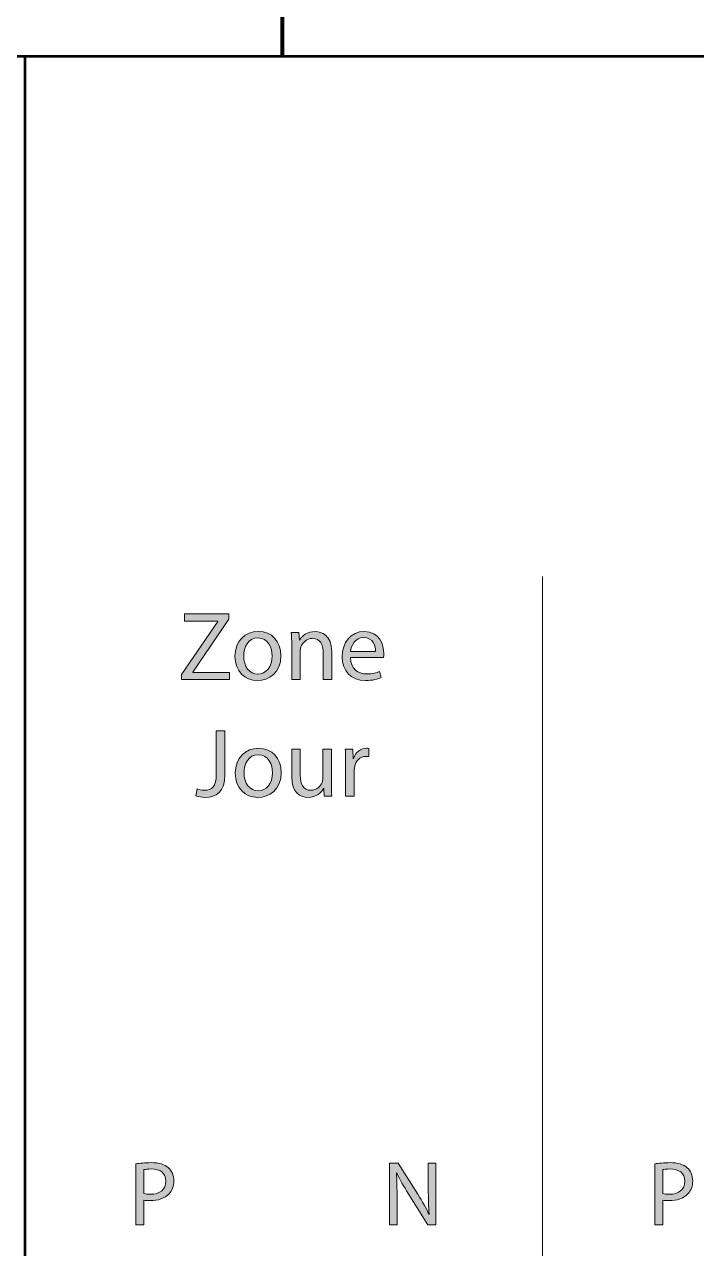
# Model space of a CAD drawing. Header units: inches. Extents: x 1 to 361, y -269 to -1.
# Drawn here: x 212.03 to 232.75, y -233.73 to -196.02 of the extents above; entities that cross this region are included whole.
import ezdxf

# ---------------------------------------------------------------- set-up
doc = ezdxf.new("R2010")
doc.units = ezdxf.units.IN
doc.header["$MEASUREMENT"] = 0
doc.layers.add('Layer 1', color=7, linetype='Continuous')

# ---------------------------------------------------------------- blocks, each defined once
blk = doc.blocks.new('block 53')
at = {"layer": 'Layer 1'}
h = blk.add_hatch(color=7, dxfattribs=at)
h.dxf.hatch_style = 2
h.paths.add_polyline_path([(216.873, -216.046), (217.991, -214.406), (217.991, -214.397), (216.969, -214.397), (216.969, -214.178), (218.333, -214.178), (218.333, -214.337), (217.217, -215.971), (217.217, -215.98), (218.348, -215.98), (218.348, -216.199), (216.873, -216.199)])
h = blk.add_hatch(color=7, dxfattribs=at)
h.dxf.hatch_style = 2
edge = h.paths.add_edge_path()
edge.add_spline(control_points=[(219.937, -215.461), (219.937, -215.998), (219.562, -216.232), (219.215, -216.232), (218.825, -216.232), (218.519, -215.944), (218.519, -215.486), (218.519, -215.003), (218.84, -214.718), (219.238, -214.718), (219.655, -214.718), (219.937, -215.02), (219.937, -215.461)], knot_values=[0, 0, 0, 0, 1, 1, 1, 2, 2, 2, 3, 3, 3, 4, 4, 4, 4], degree=3, periodic=1)
edge = h.paths.add_edge_path()
edge.add_spline(control_points=[(218.789, -215.477), (218.789, -215.794), (218.969, -216.034), (219.227, -216.034), (219.478, -216.034), (219.668, -215.798), (219.668, -215.47), (219.668, -215.224), (219.544, -214.916), (219.233, -214.916), (218.923, -214.916), (218.789, -215.204), (218.789, -215.477)], knot_values=[0, 0, 0, 0, 1, 1, 1, 2, 2, 2, 3, 3, 3, 4, 4, 4, 4], degree=3, periodic=1)
h = blk.add_hatch(color=7, dxfattribs=at)
h.dxf.hatch_style = 2
edge = h.paths.add_edge_path()
edge.add_spline(control_points=[(220.27, -215.141), (220.27, -214.988), (220.267, -214.868), (220.258, -214.748), (220.258, -214.748), (220.492, -214.748), (220.492, -214.748), (220.492, -214.748), (220.507, -214.988), (220.507, -214.988), (220.507, -214.988), (220.513, -214.988), (220.513, -214.988), (220.585, -214.853), (220.753, -214.718), (220.993, -214.718), (221.194, -214.718), (221.505, -214.838), (221.505, -215.335), (221.505, -215.335), (221.505, -216.199), (221.505, -216.199), (221.505, -216.199), (221.241, -216.199), (221.241, -216.199), (221.241, -216.199), (221.241, -215.363), (221.241, -215.363), (221.241, -215.129), (221.154, -214.934), (220.906, -214.934), (220.735, -214.934), (220.6, -215.057), (220.552, -215.204), (220.54, -215.237), (220.534, -215.282), (220.534, -215.326), (220.534, -215.326), (220.534, -216.199), (220.534, -216.199), (220.534, -216.199), (220.27, -216.199), (220.27, -216.199), (220.27, -216.199), (220.27, -215.141), (220.27, -215.141)], knot_values=[0, 0, 0, 0, 1, 1, 1, 2, 2, 2, 3, 3, 3, 4, 4, 4, 5, 5, 5, 6, 6, 6, 7, 7, 7, 8, 8, 8, 9, 9, 9, 10, 10, 10, 11, 11, 11, 12, 12, 12, 13, 13, 13, 14, 14, 14, 15, 15, 15, 15], degree=3, periodic=1)
h = blk.add_hatch(color=7, dxfattribs=at)
h.dxf.hatch_style = 2
edge = h.paths.add_edge_path()
edge.add_spline(control_points=[(222.081, -215.521), (222.087, -215.878), (222.312, -216.025), (222.579, -216.025), (222.768, -216.025), (222.885, -215.992), (222.98, -215.95), (222.98, -215.95), (223.029, -216.139), (223.029, -216.139), (222.936, -216.181), (222.774, -216.232), (222.543, -216.232), (222.096, -216.232), (221.829, -215.935), (221.829, -215.497), (221.829, -215.06), (222.087, -214.718), (222.51, -214.718), (222.987, -214.718), (223.11, -215.131), (223.11, -215.399), (223.11, -215.452), (223.106, -215.492), (223.101, -215.521), (223.101, -215.521), (222.081, -215.521), (222.081, -215.521)], knot_values=[0, 0, 0, 0, 1, 1, 1, 2, 2, 2, 3, 3, 3, 4, 4, 4, 5, 5, 5, 6, 6, 6, 7, 7, 7, 8, 8, 8, 9, 9, 9, 9], degree=3, periodic=1)
edge = h.paths.add_edge_path()
edge.add_spline(control_points=[(222.855, -215.333), (222.858, -215.168), (222.786, -214.907), (222.489, -214.907), (222.219, -214.907), (222.105, -215.15), (222.084, -215.333), (222.084, -215.333), (222.855, -215.333), (222.855, -215.333)], knot_values=[0, 0, 0, 0, 1, 1, 1, 2, 2, 2, 3, 3, 3, 3], degree=3, periodic=1)
h = blk.add_hatch(color=7, dxfattribs=at)
h.dxf.hatch_style = 2
edge = h.paths.add_edge_path()
edge.add_spline(control_points=[(217.945, -217.777), (217.945, -217.777), (218.209, -217.777), (218.209, -217.777), (218.209, -217.777), (218.209, -219.129), (218.209, -219.129), (218.209, -219.666), (217.945, -219.831), (217.597, -219.831), (217.498, -219.831), (217.381, -219.81), (217.318, -219.782), (217.318, -219.782), (217.354, -219.569), (217.354, -219.569), (217.408, -219.591), (217.486, -219.609), (217.576, -219.609), (217.81, -219.609), (217.945, -219.504), (217.945, -219.108), (217.945, -219.108), (217.945, -217.777), (217.945, -217.777)], knot_values=[0, 0, 0, 0, 1, 1, 1, 2, 2, 2, 3, 3, 3, 4, 4, 4, 5, 5, 5, 6, 6, 6, 7, 7, 7, 8, 8, 8, 8], degree=3, periodic=1)
h = blk.add_hatch(color=7, dxfattribs=at)
h.dxf.hatch_style = 2
edge = h.paths.add_edge_path()
edge.add_spline(control_points=[(219.948, -219.06), (219.948, -219.597), (219.573, -219.831), (219.225, -219.831), (218.835, -219.831), (218.529, -219.542), (218.529, -219.084), (218.529, -218.601), (218.85, -218.316), (219.249, -218.316), (219.666, -218.316), (219.948, -218.619), (219.948, -219.06)], knot_values=[0, 0, 0, 0, 1, 1, 1, 2, 2, 2, 3, 3, 3, 4, 4, 4, 4], degree=3, periodic=1)
edge = h.paths.add_edge_path()
edge.add_spline(control_points=[(218.799, -219.075), (218.799, -219.393), (218.979, -219.633), (219.237, -219.633), (219.489, -219.633), (219.678, -219.396), (219.678, -219.069), (219.678, -218.823), (219.555, -218.514), (219.243, -218.514), (218.934, -218.514), (218.799, -218.802), (218.799, -219.075)], knot_values=[0, 0, 0, 0, 1, 1, 1, 2, 2, 2, 3, 3, 3, 4, 4, 4, 4], degree=3, periodic=1)
h = blk.add_hatch(color=7, dxfattribs=at)
h.dxf.hatch_style = 2
edge = h.paths.add_edge_path()
edge.add_spline(control_points=[(221.495, -219.398), (221.495, -219.551), (221.498, -219.684), (221.507, -219.797), (221.507, -219.797), (221.273, -219.797), (221.273, -219.797), (221.273, -219.797), (221.259, -219.56), (221.259, -219.56), (221.259, -219.56), (221.252, -219.56), (221.252, -219.56), (221.186, -219.678), (221.03, -219.831), (220.773, -219.831), (220.545, -219.831), (220.272, -219.702), (220.272, -219.195), (220.272, -219.195), (220.272, -218.346), (220.272, -218.346), (220.272, -218.346), (220.536, -218.346), (220.536, -218.346), (220.536, -218.346), (220.536, -219.147), (220.536, -219.147), (220.536, -219.423), (220.623, -219.611), (220.86, -219.611), (221.037, -219.611), (221.159, -219.489), (221.208, -219.369), (221.222, -219.333), (221.231, -219.285), (221.231, -219.234), (221.231, -219.234), (221.231, -218.346), (221.231, -218.346), (221.231, -218.346), (221.495, -218.346), (221.495, -218.346), (221.495, -218.346), (221.495, -219.398), (221.495, -219.398)], knot_values=[0, 0, 0, 0, 1, 1, 1, 2, 2, 2, 3, 3, 3, 4, 4, 4, 5, 5, 5, 6, 6, 6, 7, 7, 7, 8, 8, 8, 9, 9, 9, 10, 10, 10, 11, 11, 11, 12, 12, 12, 13, 13, 13, 14, 14, 14, 15, 15, 15, 15], degree=3, periodic=1)
h = blk.add_hatch(color=7, dxfattribs=at)
h.dxf.hatch_style = 2
edge = h.paths.add_edge_path()
edge.add_spline(control_points=[(221.933, -218.799), (221.933, -218.628), (221.93, -218.481), (221.921, -218.346), (221.921, -218.346), (222.152, -218.346), (222.152, -218.346), (222.152, -218.346), (222.164, -218.634), (222.164, -218.634), (222.164, -218.634), (222.173, -218.634), (222.173, -218.634), (222.239, -218.439), (222.401, -218.316), (222.578, -218.316), (222.605, -218.316), (222.626, -218.319), (222.65, -218.322), (222.65, -218.322), (222.65, -218.571), (222.65, -218.571), (222.623, -218.565), (222.596, -218.565), (222.56, -218.565), (222.374, -218.565), (222.242, -218.703), (222.206, -218.901), (222.2, -218.937), (222.197, -218.982), (222.197, -219.024), (222.197, -219.024), (222.197, -219.797), (222.197, -219.797), (222.197, -219.797), (221.933, -219.797), (221.933, -219.797), (221.933, -219.797), (221.933, -218.799), (221.933, -218.799)], knot_values=[0, 0, 0, 0, 1, 1, 1, 2, 2, 2, 3, 3, 3, 4, 4, 4, 5, 5, 5, 6, 6, 6, 7, 7, 7, 8, 8, 8, 9, 9, 9, 10, 10, 10, 11, 11, 11, 12, 12, 12, 13, 13, 13, 13], degree=3, periodic=1)
at = {"layer": 'Layer 1', "lineweight": 0}
blk.add_lwpolyline([(216.873, -216.046), (217.991, -214.406), (217.991, -214.397), (216.969, -214.397), (216.969, -214.178), (218.333, -214.178), (218.333, -214.337), (217.217, -215.971), (217.217, -215.98), (218.348, -215.98), (218.348, -216.199), (216.873, -216.199), (216.873, -216.046)], dxfattribs=at)
for points, knots in [([(219.937, -215.461), (219.937, -215.998), (219.562, -216.232), (219.215, -216.232), (218.825, -216.232), (218.519, -215.944), (218.519, -215.486), (218.519, -215.003), (218.84, -214.718), (219.238, -214.718), (219.655, -214.718), (219.937, -215.02), (219.937, -215.461)], [0, 0, 0, 0, 1, 1, 1, 2, 2, 2, 3, 3, 3, 4, 4, 4, 4]), ([(218.789, -215.477), (218.789, -215.794), (218.969, -216.034), (219.227, -216.034), (219.478, -216.034), (219.668, -215.798), (219.668, -215.47), (219.668, -215.224), (219.544, -214.916), (219.233, -214.916), (218.923, -214.916), (218.789, -215.204), (218.789, -215.477)], [0, 0, 0, 0, 1, 1, 1, 2, 2, 2, 3, 3, 3, 4, 4, 4, 4]), ([(220.27, -215.141), (220.27, -214.988), (220.267, -214.868), (220.258, -214.748), (220.258, -214.748), (220.492, -214.748), (220.492, -214.748), (220.492, -214.748), (220.507, -214.988), (220.507, -214.988), (220.507, -214.988), (220.513, -214.988), (220.513, -214.988), (220.585, -214.853), (220.753, -214.718), (220.993, -214.718), (221.194, -214.718), (221.505, -214.838), (221.505, -215.335), (221.505, -215.335), (221.505, -216.199), (221.505, -216.199), (221.505, -216.199), (221.241, -216.199), (221.241, -216.199), (221.241, -216.199), (221.241, -215.363), (221.241, -215.363), (221.241, -215.129), (221.154, -214.934), (220.906, -214.934), (220.735, -214.934), (220.6, -215.057), (220.552, -215.204), (220.54, -215.237), (220.534, -215.282), (220.534, -215.326), (220.534, -215.326), (220.534, -216.199), (220.534, -216.199), (220.534, -216.199), (220.27, -216.199), (220.27, -216.199), (220.27, -216.199), (220.27, -215.141), (220.27, -215.141)], [0, 0, 0, 0, 1, 1, 1, 2, 2, 2, 3, 3, 3, 4, 4, 4, 5, 5, 5, 6, 6, 6, 7, 7, 7, 8, 8, 8, 9, 9, 9, 10, 10, 10, 11, 11, 11, 12, 12, 12, 13, 13, 13, 14, 14, 14, 15, 15, 15, 15]), ([(222.081, -215.521), (222.087, -215.878), (222.312, -216.025), (222.579, -216.025), (222.768, -216.025), (222.885, -215.992), (222.98, -215.95), (222.98, -215.95), (223.029, -216.139), (223.029, -216.139), (222.936, -216.181), (222.774, -216.232), (222.543, -216.232), (222.096, -216.232), (221.829, -215.935), (221.829, -215.497), (221.829, -215.06), (222.087, -214.718), (222.51, -214.718), (222.987, -214.718), (223.11, -215.131), (223.11, -215.399), (223.11, -215.452), (223.106, -215.492), (223.101, -215.521), (223.101, -215.521), (222.081, -215.521), (222.081, -215.521)], [0, 0, 0, 0, 1, 1, 1, 2, 2, 2, 3, 3, 3, 4, 4, 4, 5, 5, 5, 6, 6, 6, 7, 7, 7, 8, 8, 8, 9, 9, 9, 9]), ([(222.855, -215.333), (222.858, -215.168), (222.786, -214.907), (222.489, -214.907), (222.219, -214.907), (222.105, -215.15), (222.084, -215.333), (222.084, -215.333), (222.855, -215.333), (222.855, -215.333)], [0, 0, 0, 0, 1, 1, 1, 2, 2, 2, 3, 3, 3, 3]), ([(217.945, -217.777), (217.945, -217.777), (218.209, -217.777), (218.209, -217.777), (218.209, -217.777), (218.209, -219.129), (218.209, -219.129), (218.209, -219.666), (217.945, -219.831), (217.597, -219.831), (217.498, -219.831), (217.381, -219.81), (217.318, -219.782), (217.318, -219.782), (217.354, -219.569), (217.354, -219.569), (217.408, -219.591), (217.486, -219.609), (217.576, -219.609), (217.81, -219.609), (217.945, -219.504), (217.945, -219.108), (217.945, -219.108), (217.945, -217.777), (217.945, -217.777)], [0, 0, 0, 0, 1, 1, 1, 2, 2, 2, 3, 3, 3, 4, 4, 4, 5, 5, 5, 6, 6, 6, 7, 7, 7, 8, 8, 8, 8]), ([(219.948, -219.06), (219.948, -219.597), (219.573, -219.831), (219.225, -219.831), (218.835, -219.831), (218.529, -219.542), (218.529, -219.084), (218.529, -218.601), (218.85, -218.316), (219.249, -218.316), (219.666, -218.316), (219.948, -218.619), (219.948, -219.06)], [0, 0, 0, 0, 1, 1, 1, 2, 2, 2, 3, 3, 3, 4, 4, 4, 4]), ([(221.495, -219.398), (221.495, -219.551), (221.498, -219.684), (221.507, -219.797), (221.507, -219.797), (221.273, -219.797), (221.273, -219.797), (221.273, -219.797), (221.259, -219.56), (221.259, -219.56), (221.259, -219.56), (221.252, -219.56), (221.252, -219.56), (221.186, -219.678), (221.03, -219.831), (220.773, -219.831), (220.545, -219.831), (220.272, -219.702), (220.272, -219.195), (220.272, -219.195), (220.272, -218.346), (220.272, -218.346), (220.272, -218.346), (220.536, -218.346), (220.536, -218.346), (220.536, -218.346), (220.536, -219.147), (220.536, -219.147), (220.536, -219.423), (220.623, -219.611), (220.86, -219.611), (221.037, -219.611), (221.159, -219.489), (221.208, -219.369), (221.222, -219.333), (221.231, -219.285), (221.231, -219.234), (221.231, -219.234), (221.231, -218.346), (221.231, -218.346), (221.231, -218.346), (221.495, -218.346), (221.495, -218.346), (221.495, -218.346), (221.495, -219.398), (221.495, -219.398)], [0, 0, 0, 0, 1, 1, 1, 2, 2, 2, 3, 3, 3, 4, 4, 4, 5, 5, 5, 6, 6, 6, 7, 7, 7, 8, 8, 8, 9, 9, 9, 10, 10, 10, 11, 11, 11, 12, 12, 12, 13, 13, 13, 14, 14, 14, 15, 15, 15, 15]), ([(221.933, -218.799), (221.933, -218.628), (221.93, -218.481), (221.921, -218.346), (221.921, -218.346), (222.152, -218.346), (222.152, -218.346), (222.152, -218.346), (222.164, -218.634), (222.164, -218.634), (222.164, -218.634), (222.173, -218.634), (222.173, -218.634), (222.239, -218.439), (222.401, -218.316), (222.578, -218.316), (222.605, -218.316), (222.626, -218.319), (222.65, -218.322), (222.65, -218.322), (222.65, -218.571), (222.65, -218.571), (222.623, -218.565), (222.596, -218.565), (222.56, -218.565), (222.374, -218.565), (222.242, -218.703), (222.206, -218.901), (222.2, -218.937), (222.197, -218.982), (222.197, -219.024), (222.197, -219.024), (222.197, -219.797), (222.197, -219.797), (222.197, -219.797), (221.933, -219.797), (221.933, -219.797), (221.933, -219.797), (221.933, -218.799), (221.933, -218.799)], [0, 0, 0, 0, 1, 1, 1, 2, 2, 2, 3, 3, 3, 4, 4, 4, 5, 5, 5, 6, 6, 6, 7, 7, 7, 8, 8, 8, 9, 9, 9, 10, 10, 10, 11, 11, 11, 12, 12, 12, 13, 13, 13, 13]), ([(218.799, -219.075), (218.799, -219.393), (218.979, -219.633), (219.237, -219.633), (219.489, -219.633), (219.678, -219.396), (219.678, -219.069), (219.678, -218.823), (219.555, -218.514), (219.243, -218.514), (218.934, -218.514), (218.799, -218.802), (218.799, -219.075)], [0, 0, 0, 0, 1, 1, 1, 2, 2, 2, 3, 3, 3, 4, 4, 4, 4])]:
    blk.add_open_spline(points, degree=3, knots=knots, dxfattribs=at)
blk = doc.blocks.new('block 56')
at = {"layer": 'Layer 1'}
h = blk.add_hatch(color=7, dxfattribs=at)
h.dxf.hatch_style = 2
edge = h.paths.add_edge_path()
edge.add_spline(control_points=[(215.464, -231.121), (215.582, -231.101), (215.737, -231.084), (215.935, -231.084), (216.178, -231.084), (216.355, -231.14), (216.468, -231.242), (216.57, -231.332), (216.634, -231.47), (216.634, -231.64), (216.634, -231.812), (216.584, -231.947), (216.488, -232.046), (216.355, -232.184), (216.147, -232.254), (215.907, -232.254), (215.834, -232.254), (215.766, -232.251), (215.709, -232.238), (215.709, -232.238), (215.709, -232.999), (215.709, -232.999), (215.709, -232.999), (215.464, -232.999), (215.464, -232.999), (215.464, -232.999), (215.464, -231.121), (215.464, -231.121)], knot_values=[0, 0, 0, 0, 1, 1, 1, 2, 2, 2, 3, 3, 3, 4, 4, 4, 5, 5, 5, 6, 6, 6, 7, 7, 7, 8, 8, 8, 9, 9, 9, 9], degree=3, periodic=1)
edge = h.paths.add_edge_path()
edge.add_spline(control_points=[(215.709, -232.037), (215.763, -232.052), (215.83, -232.057), (215.912, -232.057), (216.209, -232.057), (216.389, -231.91), (216.389, -231.654), (216.389, -231.4), (216.209, -231.279), (215.941, -231.279), (215.834, -231.279), (215.752, -231.287), (215.709, -231.299), (215.709, -231.299), (215.709, -232.037), (215.709, -232.037)], knot_values=[0, 0, 0, 0, 1, 1, 1, 2, 2, 2, 3, 3, 3, 4, 4, 4, 5, 5, 5, 5], degree=3, periodic=1)
at = {"layer": 'Layer 1', "lineweight": 0}
for points, knots in [([(215.464, -231.121), (215.582, -231.101), (215.737, -231.084), (215.935, -231.084), (216.178, -231.084), (216.355, -231.14), (216.468, -231.242), (216.57, -231.332), (216.634, -231.47), (216.634, -231.64), (216.634, -231.812), (216.584, -231.947), (216.488, -232.046), (216.355, -232.184), (216.147, -232.254), (215.907, -232.254), (215.834, -232.254), (215.766, -232.251), (215.709, -232.238), (215.709, -232.238), (215.709, -232.999), (215.709, -232.999), (215.709, -232.999), (215.464, -232.999), (215.464, -232.999), (215.464, -232.999), (215.464, -231.121), (215.464, -231.121)], [0, 0, 0, 0, 1, 1, 1, 2, 2, 2, 3, 3, 3, 4, 4, 4, 5, 5, 5, 6, 6, 6, 7, 7, 7, 8, 8, 8, 9, 9, 9, 9]), ([(215.709, -232.037), (215.763, -232.052), (215.83, -232.057), (215.912, -232.057), (216.209, -232.057), (216.389, -231.91), (216.389, -231.654), (216.389, -231.4), (216.209, -231.279), (215.941, -231.279), (215.834, -231.279), (215.752, -231.287), (215.709, -231.299), (215.709, -231.299), (215.709, -232.037), (215.709, -232.037)], [0, 0, 0, 0, 1, 1, 1, 2, 2, 2, 3, 3, 3, 4, 4, 4, 5, 5, 5, 5])]:
    blk.add_open_spline(points, degree=3, knots=knots, dxfattribs=at)
blk = doc.blocks.new('block 57')
at = {"layer": 'Layer 1'}
h = blk.add_hatch(color=7, dxfattribs=at)
h.dxf.hatch_style = 2
edge = h.paths.add_edge_path()
edge.add_spline(control_points=[(231.464, -231.121), (231.583, -231.101), (231.738, -231.084), (231.936, -231.084), (232.178, -231.084), (232.356, -231.141), (232.469, -231.242), (232.57, -231.332), (232.635, -231.471), (232.635, -231.64), (232.635, -231.812), (232.584, -231.948), (232.488, -232.046), (232.356, -232.185), (232.147, -232.255), (231.907, -232.255), (231.834, -232.255), (231.766, -232.252), (231.71, -232.238), (231.71, -232.238), (231.71, -233), (231.71, -233), (231.71, -233), (231.464, -233), (231.464, -233), (231.464, -233), (231.464, -231.121), (231.464, -231.121)], knot_values=[0, 0, 0, 0, 1, 1, 1, 2, 2, 2, 3, 3, 3, 4, 4, 4, 5, 5, 5, 6, 6, 6, 7, 7, 7, 8, 8, 8, 9, 9, 9, 9], degree=3, periodic=1)
edge = h.paths.add_edge_path()
edge.add_spline(control_points=[(231.71, -232.038), (231.763, -232.052), (231.831, -232.057), (231.913, -232.057), (232.209, -232.057), (232.39, -231.911), (232.39, -231.654), (232.39, -231.401), (232.209, -231.279), (231.941, -231.279), (231.834, -231.279), (231.752, -231.288), (231.71, -231.299), (231.71, -231.299), (231.71, -232.038), (231.71, -232.038)], knot_values=[0, 0, 0, 0, 1, 1, 1, 2, 2, 2, 3, 3, 3, 4, 4, 4, 5, 5, 5, 5], degree=3, periodic=1)
at = {"layer": 'Layer 1', "lineweight": 0}
for points, knots in [([(231.464, -231.121), (231.583, -231.101), (231.738, -231.084), (231.936, -231.084), (232.178, -231.084), (232.356, -231.141), (232.469, -231.242), (232.57, -231.332), (232.635, -231.471), (232.635, -231.64), (232.635, -231.812), (232.584, -231.948), (232.488, -232.046), (232.356, -232.185), (232.147, -232.255), (231.907, -232.255), (231.834, -232.255), (231.766, -232.252), (231.71, -232.238), (231.71, -232.238), (231.71, -233), (231.71, -233), (231.71, -233), (231.464, -233), (231.464, -233), (231.464, -233), (231.464, -231.121), (231.464, -231.121)], [0, 0, 0, 0, 1, 1, 1, 2, 2, 2, 3, 3, 3, 4, 4, 4, 5, 5, 5, 6, 6, 6, 7, 7, 7, 8, 8, 8, 9, 9, 9, 9]), ([(231.71, -232.038), (231.763, -232.052), (231.831, -232.057), (231.913, -232.057), (232.209, -232.057), (232.39, -231.911), (232.39, -231.654), (232.39, -231.401), (232.209, -231.279), (231.941, -231.279), (231.834, -231.279), (231.752, -231.288), (231.71, -231.299), (231.71, -231.299), (231.71, -232.038), (231.71, -232.038)], [0, 0, 0, 0, 1, 1, 1, 2, 2, 2, 3, 3, 3, 4, 4, 4, 5, 5, 5, 5])]:
    blk.add_open_spline(points, degree=3, knots=knots, dxfattribs=at)
blk = doc.blocks.new('block 60')
at = {"layer": 'Layer 1'}
h = blk.add_hatch(color=7, dxfattribs=at)
h.dxf.hatch_style = 2
edge = h.paths.add_edge_path()
edge.add_spline(control_points=[(223.286, -232.999), (223.286, -232.999), (223.286, -231.098), (223.286, -231.098), (223.286, -231.098), (223.557, -231.098), (223.557, -231.098), (223.557, -231.098), (224.163, -232.06), (224.163, -232.06), (224.302, -232.282), (224.415, -232.483), (224.502, -232.678), (224.502, -232.678), (224.511, -232.675), (224.511, -232.675), (224.488, -232.421), (224.482, -232.189), (224.482, -231.893), (224.482, -231.893), (224.482, -231.098), (224.482, -231.098), (224.482, -231.098), (224.713, -231.098), (224.713, -231.098), (224.713, -231.098), (224.713, -232.999), (224.713, -232.999), (224.713, -232.999), (224.465, -232.999), (224.465, -232.999), (224.465, -232.999), (223.862, -232.034), (223.862, -232.034), (223.729, -231.823), (223.603, -231.606), (223.509, -231.4), (223.509, -231.4), (223.501, -231.403), (223.501, -231.403), (223.515, -231.642), (223.518, -231.871), (223.518, -232.187), (223.518, -232.187), (223.518, -232.999), (223.518, -232.999), (223.518, -232.999), (223.286, -232.999), (223.286, -232.999)], knot_values=[0, 0, 0, 0, 1, 1, 1, 2, 2, 2, 3, 3, 3, 4, 4, 4, 5, 5, 5, 6, 6, 6, 7, 7, 7, 8, 8, 8, 9, 9, 9, 10, 10, 10, 11, 11, 11, 12, 12, 12, 13, 13, 13, 14, 14, 14, 15, 15, 15, 16, 16, 16, 16], degree=3, periodic=1)
at = {"layer": 'Layer 1', "lineweight": 0}
blk.add_open_spline([(223.286, -232.999), (223.286, -232.999), (223.286, -231.098), (223.286, -231.098), (223.286, -231.098), (223.557, -231.098), (223.557, -231.098), (223.557, -231.098), (224.163, -232.06), (224.163, -232.06), (224.302, -232.282), (224.415, -232.483), (224.502, -232.678), (224.502, -232.678), (224.511, -232.675), (224.511, -232.675), (224.488, -232.421), (224.482, -232.189), (224.482, -231.893), (224.482, -231.893), (224.482, -231.098), (224.482, -231.098), (224.482, -231.098), (224.713, -231.098), (224.713, -231.098), (224.713, -231.098), (224.713, -232.999), (224.713, -232.999), (224.713, -232.999), (224.465, -232.999), (224.465, -232.999), (224.465, -232.999), (223.862, -232.034), (223.862, -232.034), (223.729, -231.823), (223.603, -231.606), (223.509, -231.4), (223.509, -231.4), (223.501, -231.403), (223.501, -231.403), (223.515, -231.642), (223.518, -231.871), (223.518, -232.187), (223.518, -232.187), (223.518, -232.999), (223.518, -232.999), (223.518, -232.999), (223.286, -232.999), (223.286, -232.999)], degree=3, knots=[0, 0, 0, 0, 1, 1, 1, 2, 2, 2, 3, 3, 3, 4, 4, 4, 5, 5, 5, 6, 6, 6, 7, 7, 7, 8, 8, 8, 9, 9, 9, 10, 10, 10, 11, 11, 11, 12, 12, 12, 13, 13, 13, 14, 14, 14, 15, 15, 15, 16, 16, 16, 16], dxfattribs=at)
blk = doc.blocks.new('block 20')
at = {"layer": 'Layer 1', "color": 7, "lineweight": 53}
for points in [[(220, -197), (164.048, -197), (164.048, -141), (220, -141), (220, -197)], [(268, -197), (219.967, -197), (219.967, -141), (268, -141), (268, -197)], [(276, -197), (212.044, -197), (212.044, -252.999), (276, -252.999), (276, -197)]]:
    blk.add_lwpolyline(points, dxfattribs=at)
at = {"layer": 'Layer 1', "color": 7, "lineweight": 18}
blk.add_lwpolyline([(228.001, -237.022), (228.001, -213.022)], dxfattribs=at)
at = {"layer": 'Layer 1'}
for name in ['block 53', 'block 56', 'block 60', 'block 57']:
    blk.add_blockref(name, (0, 0), dxfattribs=at)
blk = doc.blocks.new('block 17')
at = {"layer": 'Layer 1'}
blk.add_blockref('block 20', (0, 0), dxfattribs=at)

msp = doc.modelspace()

# ---------------------------------------------------------------- block references
at = {"layer": 'Layer 1'}
msp.add_blockref('block 17', (0, 0), dxfattribs=at)

doc.saveas('drawing.dxf')
